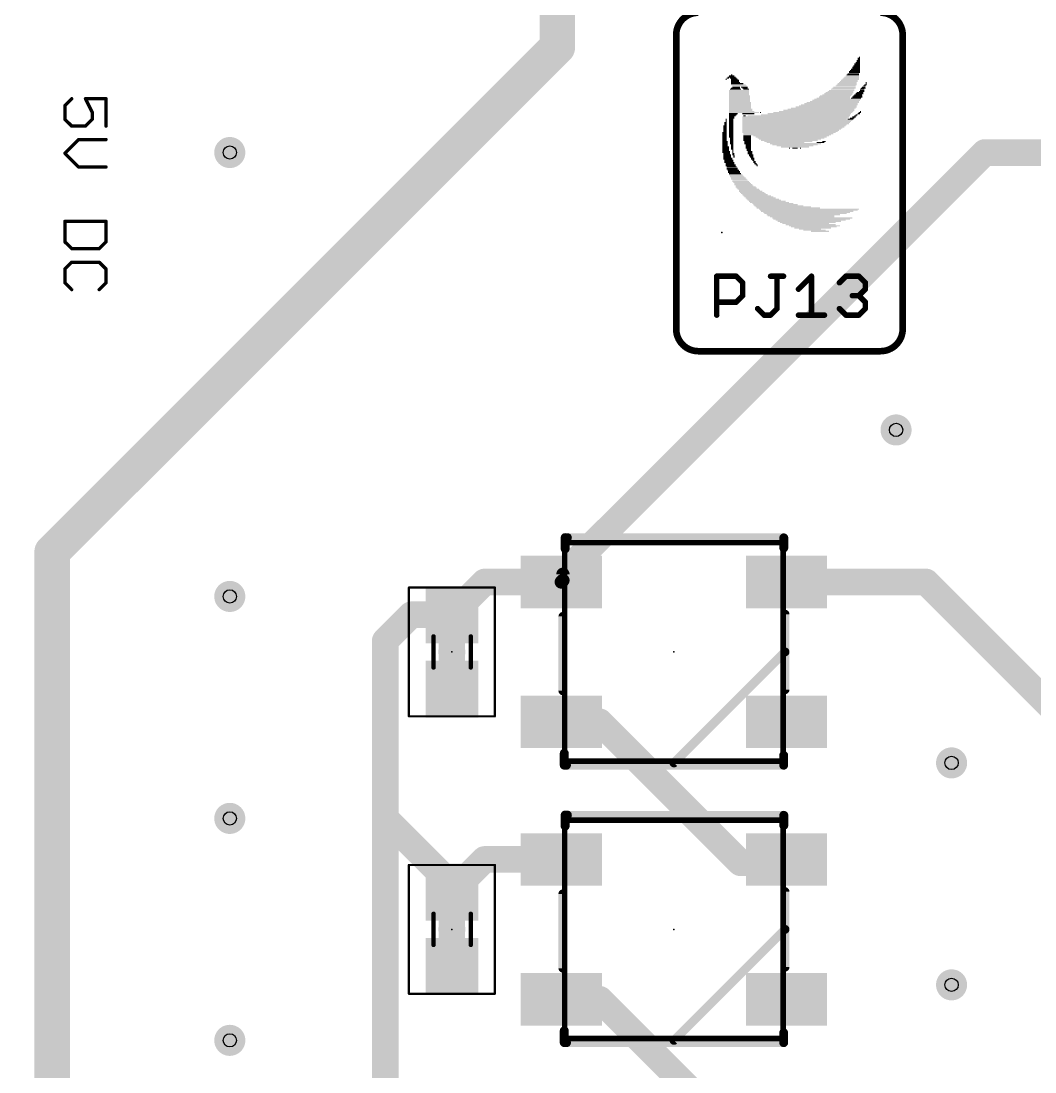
# Model space of a CAD drawing. Header units: inches. Extents: x 45 to 322, y 27 to 227.
# Drawn here: x 262.43 to 285.62, y 126.93 to 150.99 of the extents above; entities that cross this region are included whole.
import ezdxf

# ---------------------------------------------------------------- set-up
doc = ezdxf.new("R2010")
doc.units = ezdxf.units.IN
doc.header["$MEASUREMENT"] = 0
for name, color, linetype in [('1', 22, 'Continuous'), ('16', 175, 'Continuous'), ('18', 82, 'Continuous'), ('21', 253, 'Continuous'), ('23', 7, 'Continuous'), ('25', 253, 'Continuous'), ('29', 253, 'Continuous'), ('31', 253, 'Continuous'), ('35', 253, 'Continuous'), ('39', 22, 'Continuous'), ('44', 253, 'Continuous'), ('51', 253, 'Continuous')]:
    doc.layers.add(name, color=color, linetype=linetype)

# ---------------------------------------------------------------- blocks, each defined once
blk = doc.blocks.new('RECT')
blk.add_solid([(-0.5, -0.5), (0.5, -0.5), (-0.5, 0.5), (0.5, 0.5)])
blk = doc.blocks.new('ROUNDV')
at = {"const_width": 0.5}
blk.add_lwpolyline([(0, -0.25, 1), (0, 0.25, 1), (0, -0.25)], format="xyb", dxfattribs=at)

msp = doc.modelspace()

# ---------------------------------------------------------------- linework, layer by layer
for points in [[(284.592, 226.968), (247.092, 126.968), (284.592, 26.968)], [(284.592, 226.968), (322.092, 126.968), (284.592, 26.968)]]:
    msp.add_spline(points, degree=3)
at = {"layer": '1'}
for points, const_width in [([(284.473, 147.978), (274.821, 138.326)], 0.61), ([(291.585, 147.978), (284.473, 147.978)], 0.61), ([(273.031, 138.148), (272.281, 137.398)], 0.61), ([(274.784, 138.148), (273.031, 138.148)], 0.61), ([(274.821, 138.185), (274.784, 138.148)], 0.305), ([(274.821, 138.326), (274.821, 138.185)], 0.305), ([(279.938, 138.148), (283.127, 138.148)], 0.61), ([(283.127, 138.148), (288.029, 133.246)], 0.61), ([(271.353, 137.398), (270.757, 136.802)], 0.61), ([(272.281, 137.398), (271.353, 137.398)], 0.61), ([(270.757, 136.802), (270.757, 132.738)], 0.61), ([(274.784, 134.948), (275.659, 134.948)], 0.61), ([(275.659, 134.948), (278.885, 131.722)], 0.61), ([(270.757, 132.738), (270.757, 126.134)], 0.61), ([(272.281, 131.214), (270.757, 132.738)], 0.61), ([(273.031, 131.798), (272.281, 131.048)], 0.61), ([(274.784, 131.798), (273.031, 131.798)], 0.61), ([(279.862, 131.722), (279.938, 131.798)], 0.61), ([(278.885, 131.722), (279.862, 131.722)], 0.61), ([(272.281, 131.048), (272.281, 131.214)], 0.61), ([(274.784, 128.598), (275.659, 128.598)], 0.61), ([(275.659, 128.598), (278.885, 125.372)], 0.61)]:
    msp.add_lwpolyline(points, dxfattribs=dict(at, const_width=const_width))
for points, const_width in [([(284.473, 148.13, 1), (284.473, 147.825)], 0.305), ([(284.581, 147.87, 1), (284.365, 148.086)], 0.305), ([(274.713, 138.434, 1), (274.929, 138.218)], 0.305), ([(273.031, 138.3, 1), (273.031, 137.995)], 0.305), ([(273.139, 138.04, 1), (272.923, 138.256)], 0.305), ([(274.784, 137.995, 1), (274.784, 138.3)], 0.305), ([(274.897, 138.326, 1), (274.745, 138.326)], 0.152), ([(274.875, 138.131, 1), (274.767, 138.239)], 0.152), ([(279.938, 138.3, 1), (279.938, 137.995)], 0.305), ([(283.235, 138.256, 1), (283.019, 138.04)], 0.305), ([(283.127, 137.995, 1), (283.127, 138.3)], 0.305), ([(274.73, 138.202, 1), (274.838, 138.094)], 0.152), ([(274.745, 138.185, 1), (274.897, 138.185)], 0.152), ([(271.353, 137.55, 1), (271.353, 137.245)], 0.305), ([(271.461, 137.29, 1), (271.245, 137.506)], 0.305), ([(272.173, 137.506, 1), (272.389, 137.29)], 0.305), ([(272.281, 137.245, 1), (272.281, 137.55)], 0.305), ([(270.909, 136.802, 1), (270.605, 136.802)], 0.305), ([(270.649, 136.91, 1), (270.865, 136.694)], 0.305), ([(274.784, 135.1, 1), (274.784, 134.795)], 0.305), ([(275.767, 135.056, 1), (275.551, 134.84)], 0.305), ([(275.659, 134.795, 1), (275.659, 135.1)], 0.305), ([(270.909, 132.738, 1), (270.605, 132.738)], 0.305), ([(270.865, 132.846, 1), (270.649, 132.63)], 0.305), ([(270.605, 132.738, 1), (270.909, 132.738)], 0.305), ([(273.031, 131.95, 1), (273.031, 131.645)], 0.305), ([(273.139, 131.69, 1), (272.923, 131.906)], 0.305), ([(274.784, 131.645, 1), (274.784, 131.95)], 0.305), ([(280.046, 131.69, 1), (279.83, 131.906)], 0.305), ([(278.885, 131.874, 1), (278.885, 131.569)], 0.305), ([(278.777, 131.614, 1), (278.993, 131.83)], 0.305), ([(279.754, 131.83, 1), (279.97, 131.614)], 0.305), ([(279.862, 131.569, 1), (279.862, 131.874)], 0.305), ([(272.433, 131.214, 1), (272.129, 131.214)], 0.305), ([(272.173, 131.106, 1), (272.389, 131.322)], 0.305), ([(272.173, 131.156, 1), (272.389, 130.94)], 0.305), ([(272.129, 131.048, 1), (272.433, 131.048)], 0.305), ([(274.784, 128.75, 1), (274.784, 128.445)], 0.305), ([(275.767, 128.706, 1), (275.551, 128.49)], 0.305), ([(275.659, 128.445, 1), (275.659, 128.75)], 0.305)]:
    msp.add_lwpolyline(points, format="xyb", dxfattribs=dict(at, const_width=const_width))
at = {"layer": '16', "const_width": 0.813}
for points in [[(274.694, 150.391), (274.694, 157.757)], [(263.137, 138.834), (274.694, 150.391)], [(263.137, 89.685), (263.137, 138.834)]]:
    msp.add_lwpolyline(points, dxfattribs=at)
at = {"layer": '16', "const_width": 0.406}
for points in [[(274.491, 150.391, 1), (274.897, 150.391)], [(274.838, 150.247, 1), (274.55, 150.535)], [(263.34, 138.834, 1), (262.934, 138.834)], [(262.993, 138.978, 1), (263.281, 138.69)]]:
    msp.add_lwpolyline(points, format="xyb", dxfattribs=at)
at = {"layer": '21'}
for points, const_width in [([(274.872, 138.91), (274.872, 139.164)], 0.203), ([(274.872, 139.164), (274.923, 139.164)], 0.203), ([(274.923, 139.164), (274.923, 139.159)], 0.203), ([(274.923, 139.159), (279.873, 139.159)], 0.203), ([(279.873, 139.159), (279.873, 138.928)], 0.203), ([(274.821, 135.659), (274.821, 137.361)], 0.203), ([(279.901, 137.411), (279.901, 136.548)], 0.203), ([(272.311, 136.548), (272.25, 136.548)], 0.559), ([(279.901, 136.548), (277.361, 134.008)], 0.203), ([(279.901, 136.548), (279.901, 135.684)], 0.203), ([(274.851, 134.229), (274.851, 133.957)], 0.203), ([(279.87, 133.955), (279.87, 134.181)], 0.203), ([(274.851, 133.957), (274.902, 133.957)], 0.203), ([(274.902, 133.957), (274.902, 133.955)], 0.203), ([(274.902, 133.955), (279.87, 133.955)], 0.203), ([(274.872, 132.56), (274.872, 132.814)], 0.203), ([(274.872, 132.814), (274.923, 132.814)], 0.203), ([(274.923, 132.814), (274.923, 132.809)], 0.203), ([(274.923, 132.809), (279.873, 132.809)], 0.203), ([(279.873, 132.809), (279.873, 132.578)], 0.203), ([(274.821, 129.309), (274.821, 131.011)], 0.203), ([(279.901, 131.061), (279.901, 130.198)], 0.203), ([(272.311, 130.198), (272.25, 130.198)], 0.559), ([(279.901, 130.198), (277.361, 127.658)], 0.203), ([(279.901, 130.198), (279.901, 129.334)], 0.203), ([(274.851, 127.879), (274.851, 127.607)], 0.203), ([(279.87, 127.605), (279.87, 127.831)], 0.203), ([(274.851, 127.607), (274.902, 127.607)], 0.203), ([(274.902, 127.607), (274.902, 127.605)], 0.203), ([(274.902, 127.605), (279.87, 127.605)], 0.203)]:
    msp.add_lwpolyline(points, dxfattribs=dict(at, const_width=const_width))
for points, const_width in [([(274.923, 139.164, 1), (274.821, 139.164)], 0.102), ([(274.872, 139.215, 1), (274.872, 139.113)], 0.102), ([(274.973, 139.164, 1), (274.872, 139.164)], 0.102), ([(274.923, 139.21, 1), (274.923, 139.108)], 0.102), ([(274.872, 139.159, 1), (274.973, 139.159)], 0.102), ([(274.923, 139.113, 1), (274.923, 139.215)], 0.102), ([(279.924, 139.159, 1), (279.822, 139.159)], 0.102), ([(279.873, 139.108, 1), (279.873, 139.21)], 0.102), ([(274.821, 138.91, 1), (274.923, 138.91)], 0.102), ([(279.822, 138.928, 1), (279.924, 138.928)], 0.102), ([(274.872, 137.361, 1), (274.77, 137.361)], 0.102), ([(279.952, 137.411, 1), (279.85, 137.411)], 0.102), ([(272.25, 136.688, 1), (272.25, 136.408)], 0.279), ([(272.311, 136.408, 1), (272.311, 136.688)], 0.279), ([(279.952, 136.548, 1), (279.85, 136.548)], 0.102), ([(279.937, 136.512, 1), (279.865, 136.584)], 0.102), ([(279.85, 136.548, 1), (279.952, 136.548)], 0.102), ([(274.77, 135.659, 1), (274.872, 135.659)], 0.102), ([(279.85, 135.684, 1), (279.952, 135.684)], 0.102), ([(274.902, 134.229, 1), (274.801, 134.229)], 0.102), ([(279.921, 134.181, 1), (279.82, 134.181)], 0.102), ([(274.851, 134.008, 1), (274.851, 133.906)], 0.102), ([(274.801, 133.957, 1), (274.902, 133.957)], 0.102), ([(274.953, 133.957, 1), (274.851, 133.957)], 0.102), ([(274.902, 134.005, 1), (274.902, 133.904)], 0.102), ([(274.851, 133.955, 1), (274.953, 133.955)], 0.102), ([(274.902, 133.906, 1), (274.902, 134.008)], 0.102), ([(277.325, 134.044, 1), (277.397, 133.972)], 0.102), ([(279.82, 133.955, 1), (279.921, 133.955)], 0.102), ([(279.87, 133.904, 1), (279.87, 134.005)], 0.102), ([(274.923, 132.814, 1), (274.821, 132.814)], 0.102), ([(274.872, 132.865, 1), (274.872, 132.763)], 0.102), ([(274.973, 132.814, 1), (274.872, 132.814)], 0.102), ([(274.923, 132.86, 1), (274.923, 132.758)], 0.102), ([(274.872, 132.809, 1), (274.973, 132.809)], 0.102), ([(274.923, 132.763, 1), (274.923, 132.865)], 0.102), ([(279.924, 132.809, 1), (279.822, 132.809)], 0.102), ([(279.873, 132.758, 1), (279.873, 132.86)], 0.102), ([(274.821, 132.56, 1), (274.923, 132.56)], 0.102), ([(279.822, 132.578, 1), (279.924, 132.578)], 0.102), ([(274.872, 131.011, 1), (274.77, 131.011)], 0.102), ([(279.952, 131.061, 1), (279.85, 131.061)], 0.102), ([(272.25, 130.338, 1), (272.25, 130.058)], 0.279), ([(272.311, 130.058, 1), (272.311, 130.338)], 0.279), ([(279.952, 130.198, 1), (279.85, 130.198)], 0.102), ([(279.85, 130.198, 1), (279.952, 130.198)], 0.102), ([(279.937, 130.162, 1), (279.865, 130.234)], 0.102), ([(274.77, 129.309, 1), (274.872, 129.309)], 0.102), ([(279.85, 129.334, 1), (279.952, 129.334)], 0.102), ([(274.902, 127.879, 1), (274.801, 127.879)], 0.102), ([(277.325, 127.694, 1), (277.397, 127.622)], 0.102), ([(279.921, 127.831, 1), (279.82, 127.831)], 0.102), ([(274.851, 127.658, 1), (274.851, 127.556)], 0.102), ([(274.801, 127.607, 1), (274.902, 127.607)], 0.102), ([(274.953, 127.607, 1), (274.851, 127.607)], 0.102), ([(274.902, 127.655, 1), (274.902, 127.554)], 0.102), ([(274.851, 127.605, 1), (274.953, 127.605)], 0.102), ([(274.902, 127.556, 1), (274.902, 127.658)], 0.102), ([(279.82, 127.605, 1), (279.921, 127.605)], 0.102), ([(279.87, 127.554, 1), (279.87, 127.655)], 0.102)]:
    msp.add_lwpolyline(points, format="xyb", dxfattribs=dict(at, const_width=const_width))
at = {"layer": '23'}
for p in [(278.453, 146.149), (272.281, 136.548), (277.361, 136.548), (272.281, 130.198), (277.361, 130.198)]:
    msp.add_point(p, dxfattribs=at)
at = {"layer": '25'}
for points, const_width in [([(277.92, 151.178, 0.4142), (277.412, 150.67)], 0.152), ([(282.593, 150.67, 0.4142), (282.085, 151.178)], 0.152), ([(277.45, 150.67, 1), (277.374, 150.67)], 0.0762), ([(277.374, 150.67, 1), (277.45, 150.67)], 0.0762), ([(282.631, 150.67, 1), (282.555, 150.67)], 0.0762), ([(282.555, 150.67, 1), (282.631, 150.67)], 0.0762), ([(263.599, 149.196, 1), (263.572, 149.223)], 0.0381), ([(263.899, 149.229, 1), (263.899, 149.191)], 0.0381), ([(263.916, 149.218, 1), (263.882, 149.201)], 0.0381), ([(264.389, 149.21, 1), (264.351, 149.21)], 0.0381), ([(264.37, 149.191, 1), (264.37, 149.229)], 0.0381), ([(263.448, 149.053, 1), (263.41, 149.053)], 0.0381), ([(263.416, 149.066, 1), (263.443, 149.04)], 0.0381), ([(264.075, 148.896, 1), (264.037, 148.896)], 0.0381), ([(264.039, 148.888, 1), (264.073, 148.905)], 0.0381), ([(263.443, 148.753, 1), (263.416, 148.726)], 0.0381), ([(263.41, 148.739, 1), (263.448, 148.739)], 0.0381), ([(264.037, 148.739, 1), (264.075, 148.739)], 0.0381), ([(264.07, 148.726, 1), (264.043, 148.753)], 0.0381), ([(263.586, 148.602, 1), (263.586, 148.564)], 0.0381), ([(263.572, 148.569, 1), (263.599, 148.596)], 0.0381), ([(263.886, 148.596, 1), (263.913, 148.569)], 0.0381), ([(263.899, 148.564, 1), (263.899, 148.602)], 0.0381), ([(264.351, 148.583, 1), (264.389, 148.583)], 0.0381), ([(263.743, 148.293, 1), (263.743, 148.255)], 0.0381), ([(263.756, 148.261, 1), (263.729, 148.288)], 0.0381), ([(264.37, 148.255, 1), (264.37, 148.293)], 0.0381), ([(263.443, 147.974, 1), (263.416, 147.947)], 0.0381), ([(263.416, 147.974, 1), (263.443, 147.947)], 0.0381), ([(263.743, 147.666, 1), (263.743, 147.628)], 0.0381), ([(263.729, 147.634, 1), (263.756, 147.661)], 0.0381), ([(264.37, 147.628, 1), (264.37, 147.666)], 0.0381), ([(263.429, 146.422, 1), (263.429, 146.384)], 0.0381), ([(263.448, 146.403, 1), (263.41, 146.403)], 0.0381), ([(264.389, 146.403, 1), (264.351, 146.403)], 0.0381), ([(264.37, 146.384, 1), (264.37, 146.422)], 0.0381), ([(263.443, 145.946, 1), (263.416, 145.919)], 0.0381), ([(263.41, 145.933, 1), (263.448, 145.933)], 0.0381), ([(263.586, 145.795, 1), (263.586, 145.757)], 0.0381), ([(263.572, 145.763, 1), (263.599, 145.79)], 0.0381), ([(264.199, 145.79, 1), (264.226, 145.763)], 0.0381), ([(264.213, 145.757, 1), (264.213, 145.795)], 0.0381), ([(264.351, 145.933, 1), (264.389, 145.933)], 0.0381), ([(264.383, 145.919, 1), (264.356, 145.946)], 0.0381), ([(263.448, 145.311, 1), (263.41, 145.311)], 0.0381), ([(263.416, 145.324, 1), (263.443, 145.297)], 0.0381), ([(263.586, 145.487, 1), (263.586, 145.449)], 0.0381), ([(263.599, 145.454, 1), (263.572, 145.481)], 0.0381), ([(264.226, 145.481, 1), (264.199, 145.454)], 0.0381), ([(264.213, 145.449, 1), (264.213, 145.487)], 0.0381), ([(264.389, 145.311, 1), (264.351, 145.311)], 0.0381), ([(264.356, 145.297, 1), (264.383, 145.324)], 0.0381), ([(278.371, 145.147, 1), (278.307, 145.147)], 0.0635), ([(278.339, 145.178, 1), (278.339, 145.115)], 0.0635), ([(278.806, 145.169, 1), (278.761, 145.124)], 0.0635), ([(278.784, 145.115, 1), (278.784, 145.178)], 0.0635), ([(278.964, 144.998, 1), (278.9, 144.998)], 0.0635), ([(278.91, 144.976, 1), (278.954, 145.021)], 0.0635), ([(279.571, 145.178, 1), (279.571, 145.115)], 0.0635), ([(279.751, 145.147, 1), (279.687, 145.147)], 0.0635), ([(279.868, 145.115, 1), (279.868, 145.178)], 0.0635), ([(280.538, 145.147, 1), (280.475, 145.147)], 0.0635), ([(280.529, 145.124, 1), (280.484, 145.169)], 0.0635), ([(281.123, 145.021, 1), (281.168, 144.976)], 0.0635), ([(281.294, 145.178, 1), (281.294, 145.115)], 0.0635), ([(281.316, 145.124, 1), (281.271, 145.169)], 0.0635), ([(281.613, 145.169, 1), (281.568, 145.124)], 0.0635), ([(281.59, 145.115, 1), (281.59, 145.178)], 0.0635), ([(281.77, 144.998, 1), (281.707, 144.998)], 0.0635), ([(281.716, 144.976, 1), (281.761, 145.021)], 0.0635), ([(263.443, 145.011, 1), (263.416, 144.984)], 0.0381), ([(263.41, 144.997, 1), (263.448, 144.997)], 0.0381), ([(263.572, 144.827, 1), (263.599, 144.854)], 0.0381), ([(264.199, 144.854, 1), (264.226, 144.827)], 0.0381), ([(264.351, 144.997, 1), (264.389, 144.997)], 0.0381), ([(264.383, 144.984, 1), (264.356, 145.011)], 0.0381), ([(280.187, 144.872, 1), (280.232, 144.827)], 0.0635), ([(281.707, 144.85, 1), (281.77, 144.85)], 0.0635), ([(281.761, 144.827, 1), (281.716, 144.872)], 0.0635), ([(278.339, 144.585, 1), (278.339, 144.522)], 0.0635), ([(278.761, 144.576, 1), (278.806, 144.531)], 0.0635), ([(278.784, 144.522, 1), (278.784, 144.585)], 0.0635), ([(278.9, 144.702, 1), (278.964, 144.702)], 0.0635), ([(278.954, 144.679, 1), (278.91, 144.724)], 0.0635), ([(281.442, 144.733, 1), (281.442, 144.67)], 0.0635), ([(281.613, 144.724, 1), (281.568, 144.679)], 0.0635), ([(281.568, 144.724, 1), (281.613, 144.679)], 0.0635), ([(281.59, 144.67, 1), (281.59, 144.733)], 0.0635), ([(281.77, 144.553, 1), (281.707, 144.553)], 0.0635), ([(281.716, 144.531, 1), (281.761, 144.576)], 0.0635), ([(279.297, 144.427, 1), (279.252, 144.383)], 0.0635), ([(279.687, 144.405, 1), (279.751, 144.405)], 0.0635), ([(279.742, 144.383, 1), (279.697, 144.427)], 0.0635), ([(281.168, 144.427, 1), (281.123, 144.383)], 0.0635), ([(281.707, 144.405, 1), (281.77, 144.405)], 0.0635), ([(281.761, 144.383, 1), (281.716, 144.427)], 0.0635), ([(278.307, 144.257, 1), (278.371, 144.257)], 0.0635), ([(279.423, 144.288, 1), (279.423, 144.225)], 0.0635), ([(279.4, 144.234, 1), (279.445, 144.279)], 0.0635), ([(279.549, 144.279, 1), (279.593, 144.234)], 0.0635), ([(279.571, 144.225, 1), (279.571, 144.288)], 0.0635), ([(280.21, 144.288, 1), (280.21, 144.225)], 0.0635), ([(280.475, 144.257, 1), (280.538, 144.257)], 0.0635), ([(280.803, 144.225, 1), (280.803, 144.288)], 0.0635), ([(281.294, 144.288, 1), (281.294, 144.225)], 0.0635), ([(281.271, 144.234, 1), (281.316, 144.279)], 0.0635), ([(281.568, 144.279, 1), (281.613, 144.234)], 0.0635), ([(281.59, 144.225, 1), (281.59, 144.288)], 0.0635), ([(277.412, 143.939, 0.4142), (277.92, 143.431)], 0.152), ([(277.45, 143.939, 1), (277.374, 143.939)], 0.0762), ([(277.374, 143.939, 1), (277.45, 143.939)], 0.0762), ([(282.085, 143.431, 0.4142), (282.593, 143.939)], 0.152), ([(282.631, 143.939, 1), (282.555, 143.939)], 0.0762), ([(282.555, 143.939, 1), (282.631, 143.939)], 0.0762), ([(277.92, 143.469, 1), (277.92, 143.393)], 0.0762), ([(277.92, 143.393, 1), (277.92, 143.469)], 0.0762), ([(282.085, 143.469, 1), (282.085, 143.393)], 0.0762), ([(282.085, 143.393, 1), (282.085, 143.469)], 0.0762)]:
    msp.add_lwpolyline(points, format="xyb", dxfattribs=dict(at, const_width=const_width))
for points, const_width in [([(277.412, 143.939), (277.412, 150.67)], 0.152), ([(282.593, 150.67), (282.593, 143.939)], 0.152), ([(263.429, 149.053), (263.586, 149.21)], 0.0762), ([(264.37, 149.21), (263.899, 149.21)], 0.0762), ([(263.899, 149.21), (264.056, 148.896)], 0.0762), ([(264.37, 148.583), (264.37, 149.21)], 0.0762), ([(263.429, 148.739), (263.429, 149.053)], 0.0762), ([(264.056, 148.896), (264.056, 148.739)], 0.0762), ([(263.586, 148.583), (263.429, 148.739)], 0.0762), ([(264.056, 148.739), (263.899, 148.583)], 0.0762), ([(263.899, 148.583), (263.586, 148.583)], 0.0762), ([(263.743, 148.274), (263.429, 147.961)], 0.0762), ([(264.37, 148.274), (263.743, 148.274)], 0.0762), ([(263.429, 147.961), (263.743, 147.647)], 0.0762), ([(263.743, 147.647), (264.37, 147.647)], 0.0762), ([(264.37, 146.403), (263.429, 146.403)], 0.0762), ([(263.429, 146.403), (263.429, 145.933)], 0.0762), ([(264.37, 145.933), (264.37, 146.403)], 0.0762), ([(263.429, 145.933), (263.586, 145.776)], 0.0762), ([(263.586, 145.776), (264.213, 145.776)], 0.0762), ([(264.213, 145.776), (264.37, 145.933)], 0.0762), ([(263.586, 145.468), (263.429, 145.311)], 0.0762), ([(263.429, 145.311), (263.429, 144.997)], 0.0762), ([(264.213, 145.468), (263.586, 145.468)], 0.0762), ([(264.37, 145.311), (264.213, 145.468)], 0.0762), ([(264.37, 144.997), (264.37, 145.311)], 0.0762), ([(278.339, 144.257), (278.339, 145.147)], 0.127), ([(278.339, 145.147), (278.784, 145.147)], 0.127), ([(278.784, 145.147), (278.932, 144.998)], 0.127), ([(278.932, 144.998), (278.932, 144.702)], 0.127), ([(279.571, 145.147), (279.868, 145.147)], 0.127), ([(279.719, 144.405), (279.719, 145.147)], 0.127), ([(280.21, 144.85), (280.506, 145.147)], 0.127), ([(280.506, 145.147), (280.506, 144.257)], 0.127), ([(281.145, 144.998), (281.294, 145.147)], 0.127), ([(281.294, 145.147), (281.59, 145.147)], 0.127), ([(281.59, 145.147), (281.739, 144.998)], 0.127), ([(281.739, 144.998), (281.739, 144.85)], 0.127), ([(263.429, 144.997), (263.586, 144.841)], 0.0762), ([(264.213, 144.841), (264.37, 144.997)], 0.0762), ([(281.739, 144.85), (281.59, 144.702)], 0.127), ([(278.784, 144.553), (278.339, 144.553)], 0.127), ([(278.932, 144.702), (278.784, 144.553)], 0.127), ([(281.59, 144.702), (281.442, 144.702)], 0.127), ([(281.59, 144.702), (281.739, 144.553)], 0.127), ([(281.739, 144.553), (281.739, 144.405)], 0.127), ([(279.274, 144.405), (279.423, 144.257)], 0.127), ([(279.571, 144.257), (279.719, 144.405)], 0.127), ([(281.294, 144.257), (281.145, 144.405)], 0.127), ([(281.739, 144.405), (281.59, 144.257)], 0.127), ([(279.423, 144.257), (279.571, 144.257)], 0.127), ([(280.21, 144.257), (280.803, 144.257)], 0.127), ([(281.59, 144.257), (281.294, 144.257)], 0.127), ([(282.085, 143.431), (277.92, 143.431)], 0.152)]:
    msp.add_lwpolyline(points, dxfattribs=dict(at, const_width=const_width))
at = {"layer": '39', "const_width": 0.0508}
for points in [[(271.298, 135.075), (271.298, 138.021)], [(271.298, 138.021), (273.264, 138.021)], [(273.264, 138.021), (273.264, 135.075)], [(273.264, 135.075), (271.298, 135.075)], [(271.298, 128.725), (271.298, 131.671)], [(271.298, 131.671), (273.264, 131.671)], [(273.264, 131.671), (273.264, 128.725)], [(273.264, 128.725), (271.298, 128.725)]]:
    msp.add_lwpolyline(points, dxfattribs=at)
at = {"layer": '39', "const_width": 0.0254}
for points in [[(271.311, 138.021, 1), (271.285, 138.021)], [(271.298, 138.034, 1), (271.298, 138.008)], [(273.277, 138.021, 1), (273.251, 138.021)], [(273.264, 138.008, 1), (273.264, 138.034)], [(271.298, 135.088, 1), (271.298, 135.062)], [(271.285, 135.075, 1), (271.311, 135.075)], [(273.251, 135.075, 1), (273.277, 135.075)], [(273.264, 135.062, 1), (273.264, 135.088)], [(271.311, 131.671, 1), (271.285, 131.671)], [(271.298, 131.684, 1), (271.298, 131.658)], [(273.277, 131.671, 1), (273.251, 131.671)], [(273.264, 131.658, 1), (273.264, 131.684)], [(271.298, 128.738, 1), (271.298, 128.712)], [(271.285, 128.725, 1), (271.311, 128.725)], [(273.251, 128.725, 1), (273.277, 128.725)], [(273.264, 128.712, 1), (273.264, 128.738)]]:
    msp.add_lwpolyline(points, format="xyb", dxfattribs=at)
at = {"layer": '44'}
for centre in [(267.201, 147.978), (282.441, 141.628), (267.201, 137.818), (283.711, 134.008), (267.201, 132.738), (283.711, 128.928), (267.201, 127.658)]:
    msp.add_circle(centre, 0.152, dxfattribs=at)
at = {"layer": '51'}
for points, const_width in [([(274.861, 139.048), (274.861, 134.048)], 0.127), ([(279.861, 139.048), (274.861, 139.048)], 0.127), ([(279.861, 134.048), (279.861, 139.048)], 0.127), ([(271.862, 136.904), (271.862, 136.192)], 0.102), ([(272.713, 136.904), (272.713, 136.192)], 0.102), ([(274.861, 134.048), (279.861, 134.048)], 0.127), ([(274.861, 132.698), (274.861, 127.698)], 0.127), ([(279.861, 132.698), (274.861, 132.698)], 0.127), ([(279.861, 127.698), (279.861, 132.698)], 0.127), ([(271.862, 130.554), (271.862, 129.842)], 0.102), ([(272.713, 130.554), (272.713, 129.842)], 0.102), ([(274.861, 127.698), (279.861, 127.698)], 0.127)]:
    msp.add_lwpolyline(points, dxfattribs=dict(at, const_width=const_width))
for points, const_width in [([(274.893, 139.048, 1), (274.829, 139.048)], 0.0635), ([(274.861, 139.08, 1), (274.861, 139.016)], 0.0635), ([(279.893, 139.048, 1), (279.829, 139.048)], 0.0635), ([(279.861, 139.016, 1), (279.861, 139.08)], 0.0635), ([(271.887, 136.904, 1), (271.837, 136.904)], 0.0508), ([(272.738, 136.904, 1), (272.688, 136.904)], 0.0508), ([(271.837, 136.192, 1), (271.887, 136.192)], 0.0508), ([(272.688, 136.192, 1), (272.738, 136.192)], 0.0508), ([(274.861, 134.08, 1), (274.861, 134.016)], 0.0635), ([(274.829, 134.048, 1), (274.893, 134.048)], 0.0635), ([(279.829, 134.048, 1), (279.893, 134.048)], 0.0635), ([(279.861, 134.016, 1), (279.861, 134.08)], 0.0635), ([(274.893, 132.698, 1), (274.829, 132.698)], 0.0635), ([(274.861, 132.73, 1), (274.861, 132.666)], 0.0635), ([(279.893, 132.698, 1), (279.829, 132.698)], 0.0635), ([(279.861, 132.666, 1), (279.861, 132.73)], 0.0635), ([(271.887, 130.554, 1), (271.837, 130.554)], 0.0508), ([(272.738, 130.554, 1), (272.688, 130.554)], 0.0508), ([(271.837, 129.842, 1), (271.887, 129.842)], 0.0508), ([(272.688, 129.842, 1), (272.738, 129.842)], 0.0508), ([(274.861, 127.73, 1), (274.861, 127.666)], 0.0635), ([(274.829, 127.698, 1), (274.893, 127.698)], 0.0635), ([(279.829, 127.698, 1), (279.893, 127.698)], 0.0635), ([(279.861, 127.666, 1), (279.861, 127.73)], 0.0635)]:
    msp.add_lwpolyline(points, format="xyb", dxfattribs=dict(at, const_width=const_width))

# ---------------------------------------------------------------- block references
at = {"layer": '1', "xscale": 1.651}
for p in [(274.784, 138.148), (279.938, 138.148), (274.784, 134.948), (279.938, 134.948), (274.784, 131.798), (279.938, 131.798), (274.784, 128.598), (279.938, 128.598)]:
    msp.add_blockref('RECT', p, dxfattribs=at)
at = {"layer": '1', "xscale": 1.1, "rotation": 270}
for p in [(272.281, 137.398), (272.281, 135.698), (272.281, 131.048), (272.281, 129.348)]:
    msp.add_blockref('RECT', p, dxfattribs=at)
at = {"layer": '18', "xscale": 0.7112, "yscale": 0.7112}
for p in [(267.201, 147.978), (267.201, 147.978), (282.441, 141.628), (282.441, 141.628), (267.201, 137.818), (267.201, 137.818), (283.711, 134.008), (283.711, 134.008), (267.201, 132.738), (267.201, 132.738), (283.711, 128.928), (283.711, 128.928), (267.201, 127.658), (267.201, 127.658)]:
    msp.add_blockref('ROUNDV', p, dxfattribs=at)
at = {"layer": '25', "yscale": 0.0254}
for p, xscale in [((281.577, 150.086), 0.0762), ((281.59, 150.137), 0.0508), ((281.59, 150.111), 0.0508), ((281.603, 150.162), 0.0254), ((281.501, 149.857), 0.2286), ((281.514, 149.883), 0.2032), ((281.527, 149.934), 0.1778), ((281.527, 149.908), 0.1778), ((281.539, 149.959), 0.1524), ((281.552, 150.01), 0.127), ((281.552, 149.984), 0.127), ((281.565, 150.035), 0.1016), ((281.577, 150.061), 0.0762), ((278.555, 149.654), 0.0254), ((278.593, 149.68), 0.0508), ((278.682, 149.705), 0.1778), ((278.682, 149.73), 0.127), ((278.72, 149.68), 0.1524), ((278.682, 149.756), 0.0254), ((278.745, 149.654), 0.1524), ((278.758, 149.629), 0.1778), ((278.758, 149.603), 0.1778), ((281.361, 149.603), 0.4064), ((281.374, 149.629), 0.381), ((281.4, 149.654), 0.381), ((281.412, 149.68), 0.3556), ((281.425, 149.705), 0.3302), ((281.438, 149.73), 0.3048), ((281.45, 149.756), 0.2794), ((281.463, 149.781), 0.254), ((281.488, 149.832), 0.254), ((281.488, 149.807), 0.254), ((278.847, 149.4), 0.4572), ((278.847, 149.375), 0.4572), ((278.771, 149.426), 0.254), ((278.771, 149.578), 0.2032), ((278.809, 149.553), 0.2794), ((278.834, 149.527), 0.3302), ((278.771, 149.451), 0.2032), ((278.86, 149.502), 0.3302), ((278.783, 149.476), 0.1778), ((278.974, 149.476), 0.1524), ((278.987, 149.451), 0.127), ((279.012, 149.426), 0.127), ((281.171, 149.375), 0.5842), ((281.196, 149.4), 0.5842), ((281.222, 149.426), 0.5334), ((281.247, 149.451), 0.5334), ((281.26, 149.476), 0.508), ((281.285, 149.502), 0.4572), ((281.311, 149.527), 0.4572), ((281.323, 149.553), 0.4318), ((281.336, 149.578), 0.4064), ((281.654, 149.375), 0.127), ((281.666, 149.426), 0.1016), ((281.666, 149.4), 0.1016), ((281.692, 149.451), 0.1016), ((281.704, 149.476), 0.0762), ((281.717, 149.502), 0.0508), ((281.742, 149.527), 0.0508), ((281.755, 149.578), 0.0254), ((281.755, 149.553), 0.0254), ((278.847, 149.349), 0.4572), ((278.847, 149.324), 0.4572), ((278.847, 149.299), 0.4572), ((278.86, 149.273), 0.4826), ((278.86, 149.248), 0.4826), ((278.86, 149.222), 0.4826), ((278.86, 149.197), 0.4826), ((278.86, 149.172), 0.4826), ((278.86, 149.146), 0.4826), ((281.031, 149.146), 1.1176), ((281.069, 149.172), 1.0922), ((281.107, 149.197), 1.0668), ((281.006, 149.222), 0.762), ((281.031, 149.248), 0.7112), ((281.057, 149.273), 0.7112), ((281.095, 149.299), 0.6858), ((281.12, 149.324), 0.635), ((281.146, 149.349), 0.635), ((281.527, 149.222), 0.2286), ((281.552, 149.248), 0.2286), ((281.565, 149.273), 0.2032), ((281.577, 149.299), 0.1778), ((281.603, 149.324), 0.1778), ((281.615, 149.349), 0.1524), ((278.872, 149.121), 0.508), ((278.872, 149.095), 0.508), ((278.872, 149.07), 0.508), ((278.872, 149.045), 0.508), ((278.872, 149.019), 0.508), ((278.872, 148.994), 0.508), ((278.885, 148.968), 0.5334), ((278.885, 148.943), 0.5334), ((278.91, 148.918), 0.5842), ((278.961, 148.892), 0.6858), ((279.342, 148.892), 0.0254), ((280.536, 148.892), 1.8034), ((280.612, 148.918), 1.7018), ((280.676, 148.943), 1.6256), ((280.726, 148.968), 1.524), ((280.777, 148.994), 1.4732), ((280.841, 149.019), 1.397), ((280.879, 149.045), 1.3208), ((280.917, 149.07), 1.2954), ((280.955, 149.095), 1.2192), ((280.993, 149.121), 1.1938), ((281.615, 148.892), 0.0508), ((281.628, 148.918), 0.0254), ((278.542, 148.664), 0.0508), ((278.555, 148.74), 0.0254), ((278.555, 148.714), 0.0254), ((278.555, 148.689), 0.0254), ((278.72, 148.867), 0.2032), ((278.707, 148.841), 0.1778), ((278.694, 148.816), 0.1524), ((278.682, 148.791), 0.127), ((278.682, 148.765), 0.127), ((278.669, 148.74), 0.1016), ((278.669, 148.714), 0.1016), ((278.669, 148.689), 0.1016), ((278.669, 148.664), 0.1016), ((279.063, 148.867), 0.2794), ((280.142, 148.791), 2.4384), ((280.13, 148.765), 2.413), ((280.117, 148.74), 2.3876), ((280.18, 148.714), 2.5146), ((280.168, 148.689), 2.4892), ((280.155, 148.664), 2.4638), ((278.974, 148.816), 0.0508), ((280.218, 148.816), 2.3368), ((280.371, 148.841), 2.032), ((280.46, 148.867), 1.905), ((281.4, 148.74), 0.127), ((281.438, 148.765), 0.1016), ((281.476, 148.791), 0.0762), ((281.514, 148.816), 0.0508), ((281.539, 148.841), 0.0508), ((281.59, 148.867), 0.0508), ((278.517, 148.435), 0.1016), ((278.517, 148.41), 0.1016), ((278.529, 148.587), 0.0762), ((278.529, 148.562), 0.0762), ((278.529, 148.537), 0.0762), ((278.529, 148.511), 0.0762), ((278.529, 148.486), 0.0762), ((278.529, 148.46), 0.0762), ((278.542, 148.638), 0.0508), ((278.542, 148.613), 0.0508), ((278.669, 148.638), 0.1016), ((278.669, 148.613), 0.1016), ((278.669, 148.587), 0.1016), ((278.669, 148.562), 0.1016), ((278.669, 148.537), 0.1016), ((278.669, 148.511), 0.1016), ((278.669, 148.486), 0.1016), ((278.669, 148.46), 0.1016), ((278.669, 148.435), 0.1016), ((278.669, 148.41), 0.1016), ((280.142, 148.638), 2.4384), ((280.117, 148.613), 2.3876), ((280.104, 148.587), 2.3622), ((280.091, 148.562), 2.3368), ((280.066, 148.537), 2.286), ((280.053, 148.511), 2.2606), ((280.028, 148.486), 2.2098), ((280.015, 148.46), 2.1844), ((279.99, 148.435), 2.1336), ((279.977, 148.41), 2.0574), ((278.517, 148.384), 0.1016), ((278.517, 148.359), 0.1016), ((278.517, 148.333), 0.1016), ((278.517, 148.308), 0.1016), ((278.517, 148.283), 0.1016), ((278.517, 148.257), 0.1016), ((278.529, 148.232), 0.127), ((278.529, 148.206), 0.127), ((278.529, 148.181), 0.127), ((278.669, 148.384), 0.1016), ((278.669, 148.359), 0.1016), ((278.669, 148.333), 0.1016), ((278.682, 148.308), 0.0762), ((278.682, 148.283), 0.0762), ((278.682, 148.257), 0.0762), ((278.682, 148.232), 0.0762), ((278.682, 148.206), 0.0762), ((278.682, 148.181), 0.0762), ((279.952, 148.384), 2.0066), ((279.037, 148.359), 0.1778), ((279.037, 148.333), 0.1778), ((279.037, 148.308), 0.1778), ((279.037, 148.283), 0.1778), ((279.037, 148.257), 0.1778), ((279.05, 148.232), 0.1524), ((279.05, 148.206), 0.1524), ((279.05, 148.181), 0.1524), ((280.041, 148.359), 1.7272), ((280.041, 148.333), 1.6256), ((280.041, 148.308), 1.524), ((280.015, 148.283), 1.4224), ((280.003, 148.257), 1.2954), ((279.977, 148.232), 1.0922), ((279.914, 148.206), 0.8636), ((280.142, 148.181), 1.1684), ((280.714, 148.206), 0.1778), ((280.79, 148.232), 0.0762), ((278.529, 148.156), 0.127), ((278.529, 148.13), 0.127), ((278.542, 148.105), 0.1524), ((278.542, 148.079), 0.1524), ((278.542, 148.054), 0.1524), ((278.542, 148.029), 0.1524), ((278.555, 148.003), 0.1778), ((278.555, 147.978), 0.1778), ((278.567, 147.952), 0.1524), ((278.58, 147.927), 0.1778), ((278.694, 148.156), 0.0508), ((278.694, 148.13), 0.0508), ((278.694, 148.105), 0.0508), ((278.694, 148.079), 0.0508), ((278.694, 148.054), 0.0508), ((278.707, 148.029), 0.0254), ((278.707, 148.003), 0.0254), ((278.707, 147.978), 0.0254), ((278.72, 147.952), 0.0508), ((278.72, 147.927), 0.0508), ((279.063, 148.156), 0.127), ((279.063, 148.13), 0.127), ((279.063, 148.105), 0.127), ((279.063, 148.079), 0.127), ((279.075, 148.054), 0.1016), ((279.075, 148.029), 0.1016), ((279.101, 148.003), 0.1016), ((279.101, 147.978), 0.1016), ((279.101, 147.952), 0.1016), ((279.126, 147.927), 0.1016), ((280.13, 148.156), 1.0414), ((280.13, 148.13), 0.8382), ((280.13, 148.105), 0.635), ((280.003, 148.079), 0.0254), ((280.13, 148.079), 0.127), ((280.257, 148.079), 0.0254), ((278.58, 147.902), 0.1778), ((278.58, 147.876), 0.1778), ((278.593, 147.851), 0.2032), ((278.593, 147.825), 0.2032), ((278.618, 147.8), 0.2032), ((278.618, 147.775), 0.2032), ((278.631, 147.749), 0.2286), ((278.644, 147.724), 0.2032), ((278.656, 147.698), 0.2286), ((278.733, 147.902), 0.0254), ((278.733, 147.876), 0.0254), ((279.126, 147.902), 0.1016), ((279.139, 147.876), 0.0762), ((279.164, 147.851), 0.0762), ((279.164, 147.825), 0.0762), ((279.177, 147.8), 0.0508), ((279.202, 147.775), 0.0508), ((279.202, 147.749), 0.0508), ((279.228, 147.724), 0.0508), ((279.253, 147.698), 0.0508), ((278.656, 147.673), 0.2286), ((278.682, 147.648), 0.2286), ((278.694, 147.622), 0.254), ((278.694, 147.597), 0.254), ((278.72, 147.571), 0.254), ((278.733, 147.546), 0.2794), ((278.733, 147.521), 0.2794), ((278.758, 147.495), 0.2794), ((278.771, 147.47), 0.3048), ((278.796, 147.444), 0.3048), ((279.266, 147.673), 0.0254), ((278.809, 147.419), 0.3302), ((278.834, 147.394), 0.3302), ((278.847, 147.368), 0.3556), ((278.872, 147.343), 0.3556), ((278.885, 147.317), 0.381), ((278.91, 147.292), 0.381), ((278.936, 147.267), 0.381), ((278.948, 147.241), 0.4064), ((278.974, 147.216), 0.4064), ((278.999, 147.19), 0.4572), ((279.025, 147.165), 0.4572), ((279.063, 147.14), 0.4826), ((279.088, 147.114), 0.4826), ((279.114, 147.089), 0.5334), ((279.152, 147.063), 0.5588), ((279.177, 147.038), 0.5588), ((279.215, 147.013), 0.5842), ((279.266, 146.987), 0.635), ((279.304, 146.962), 0.6604), ((279.342, 146.936), 0.6858), ((279.393, 146.911), 0.7366), ((279.431, 146.886), 0.762), ((279.495, 146.86), 0.8382), ((279.545, 146.835), 0.889), ((279.622, 146.809), 0.9398), ((279.685, 146.784), 1.016), ((279.761, 146.759), 1.1176), ((279.863, 146.733), 1.27), ((279.977, 146.708), 1.4478), ((280.447, 146.682), 2.286), ((280.447, 146.657), 2.2352), ((280.409, 146.632), 2.1082), ((280.396, 146.606), 1.9812), ((280.371, 146.581), 1.8796), ((280.32, 146.555), 1.6764), ((280.269, 146.53), 1.524), ((280.295, 146.505), 1.4732), ((280.523, 146.479), 1.8288), ((280.511, 146.454), 1.7526), ((280.485, 146.428), 1.6002), ((280.46, 146.403), 1.4478), ((280.422, 146.378), 1.27), ((280.371, 146.352), 1.0668), ((280.485, 146.327), 1.143), ((280.574, 146.301), 1.1684), ((280.561, 146.276), 1.0414), ((280.536, 146.251), 0.8382), ((280.472, 146.225), 0.508), ((280.574, 146.2), 0.508), ((280.701, 146.174), 0.4064)]:
    msp.add_blockref('RECT', p, dxfattribs=dict(at, xscale=xscale))
at = {"layer": '29', "xscale": 1.8542, "yscale": 1.2032}
for p in [(274.784, 138.148), (279.938, 138.148), (274.784, 134.948), (279.938, 134.948), (274.784, 131.798), (279.938, 131.798), (274.784, 128.598), (279.938, 128.598)]:
    msp.add_blockref('RECT', p, dxfattribs=at)
at = {"layer": '29', "xscale": 1.3032, "yscale": 1.2032, "rotation": 270}
for p in [(272.281, 137.398), (272.281, 135.698), (272.281, 131.048), (272.281, 129.348)]:
    msp.add_blockref('RECT', p, dxfattribs=at)
at = {"layer": '31', "xscale": 1.651}
for p in [(274.784, 138.148), (279.938, 138.148), (274.784, 134.948), (279.938, 134.948), (274.784, 131.798), (279.938, 131.798), (274.784, 128.598), (279.938, 128.598)]:
    msp.add_blockref('RECT', p, dxfattribs=at)
at = {"layer": '31', "xscale": 1.1, "rotation": 270}
for p in [(272.281, 137.398), (272.281, 135.698), (272.281, 131.048), (272.281, 129.348)]:
    msp.add_blockref('RECT', p, dxfattribs=at)
at = {"layer": '35', "xscale": 0.3998, "yscale": 0.6, "rotation": 270}
for p in [(272.281, 136.548), (272.281, 130.198)]:
    msp.add_blockref('RECT', p, dxfattribs=at)
at = {"layer": '51', "xscale": 0.5001, "yscale": 0.95, "rotation": 270}
for p in [(272.286, 137.136), (272.286, 135.968), (272.286, 130.786), (272.286, 129.618)]:
    msp.add_blockref('RECT', p, dxfattribs=at)

doc.saveas('drawing.dxf')
